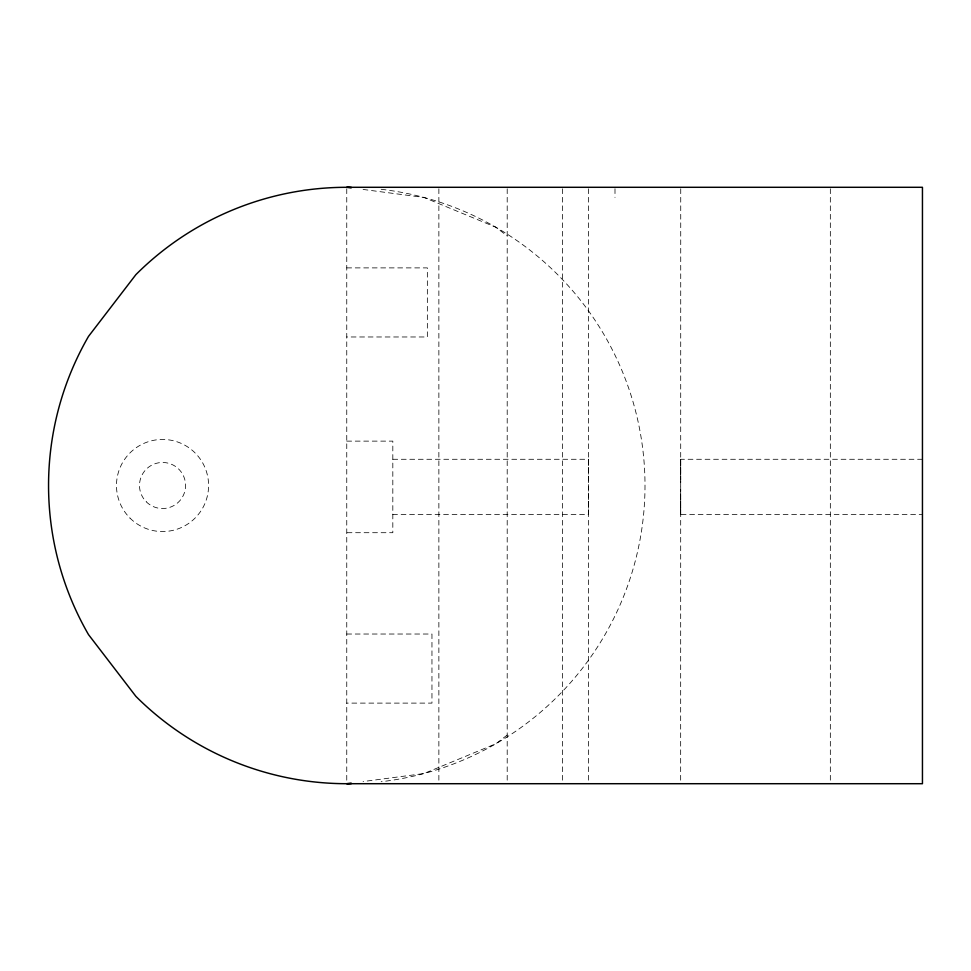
<?xml version="1.0" encoding="UTF-8"?>
<svg xmlns="http://www.w3.org/2000/svg" width="971" height="971" viewBox="0 0 971 971"><rect width="100%" height="100%" fill="white"/><g stroke="black" fill="none" stroke-linecap="round" stroke-linejoin="round"><path stroke-width="0.73" stroke-dasharray="4.86 3.64" d="M392.818 459.283L588.511 459.283L588.523 506.461L588.511 514.545L392.818 514.545M922.45 459.283L680.695 459.283L680.683 467.379L680.695 514.545L922.45 514.545M507.202 735.059L495.865 743.762L423.939 773.547L363.081 781.558M346.756 267.887L427.349 267.887L427.349 336.973L346.756 336.973M346.756 441.125L392.818 441.125L392.818 532.703L346.756 532.703M346.756 634.027L431.961 634.027L431.961 703.113L346.756 703.113M363.081 189.442L423.939 197.453L495.865 227.238L507.202 235.941M680.695 459.283L680.72 479.771M680.695 514.545L680.683 494.069M588.511 459.283L588.535 479.771M588.511 514.545L588.499 494.069M830.339 188.811L830.339 783.706M680.732 188.811L680.659 782.189M614.995 188.738L614.995 197.453M588.547 188.811L588.475 782.189M562.512 188.811L562.512 782.189M507.202 188.811L507.202 783.706M438.868 188.811L438.868 783.706M346.756 188.811L346.756 783.706M381.19 189.284A298.206 298.206 0 0 1 381.19 781.716M129.968 518.065A46.05 46.05 0 0 0 207.017 497.419A46.05 46.05 0 0 0 150.614 441.016A46.05 46.05 0 0 0 129.968 518.065M146.257 501.789A23.025 23.025 0 0 0 184.781 491.46A23.025 23.025 0 0 0 156.574 463.252A23.025 23.025 0 0 0 146.257 501.789"/><path stroke-width="1.46" d="M351.211 783.124L346.756 783.706L922.45 783.706L922.45 187.294L346.756 187.294L351.211 187.876M351.223 783.67A298.206 298.206 0 0 1 135.891 696.365L88.507 634.609A298.206 298.206 0 0 1 88.507 336.391L135.891 274.635A298.206 298.206 0 0 1 351.223 187.33"/></g></svg>
